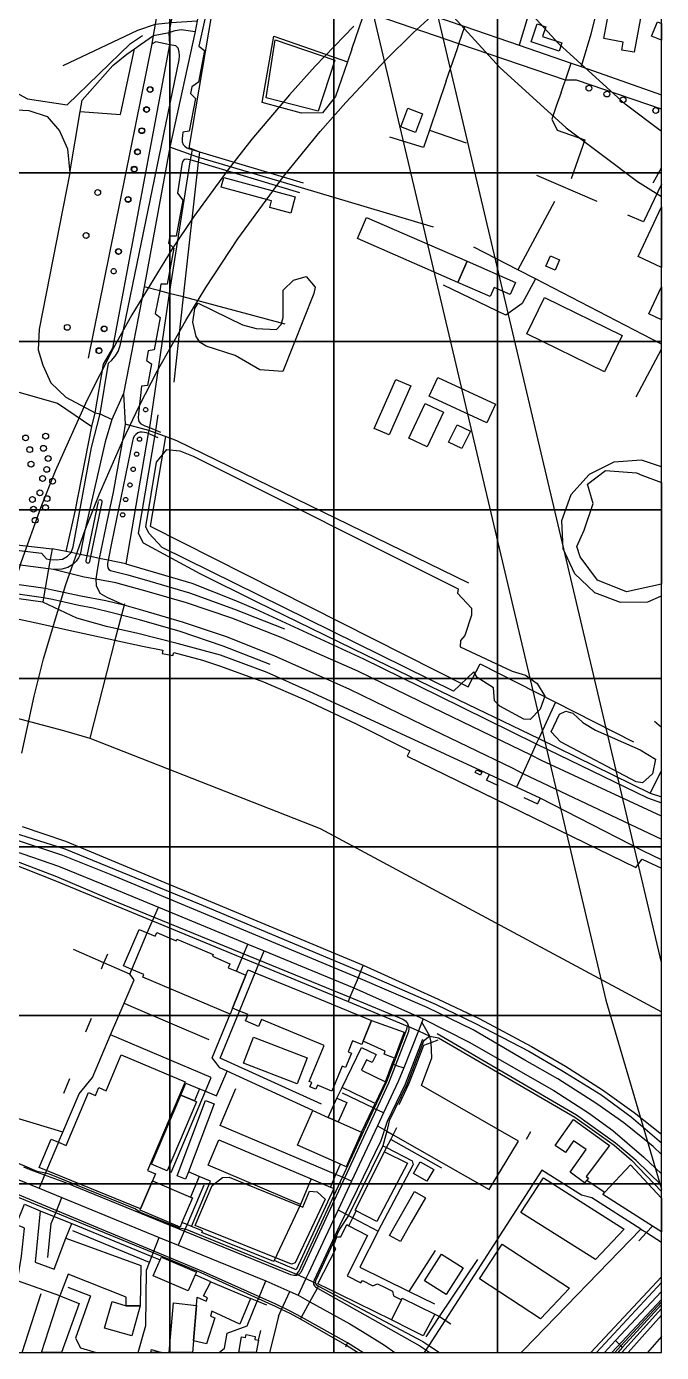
# Model space of a CAD drawing. Header units: metres. Extents: x -847 to 846, y -696 to 697.
# Drawn here: x 518 to 846, y -696 to -11 of the extents above; entities that cross this region are included whole.
import ezdxf

# ---------------------------------------------------------------- set-up
doc = ezdxf.new("R2010")
doc.units = ezdxf.units.M
for name, color, linetype in [('GREEN_ATLAS_BUILDING_OSM_LEVELS', 9, 'Continuous'), ('GREEN_ATLAS_TERRAIN_COP90', 3, 'Continuous'), ('OSM_BARRIER', 1, 'Continuous'), ('OSM_BUILDING', 8, 'Continuous'), ('OSM_GREEN_EXISTING', 94, 'Continuous'), ('OSM_HYDROGRAPHY', 5, 'Continuous'), ('OSM_PATH', 32, 'Continuous'), ('OSM_RAILWAY', 6, 'Continuous'), ('OSM_ROAD_LOCAL', 9, 'Continuous'), ('OSM_ROAD_MAJOR', 30, 'Continuous'), ('OSM_TECHNICAL', 4, 'Continuous'), ('SITE_BORDER', 3, 'Continuous')]:
    doc.layers.add(name, color=color, linetype=linetype)

msp = doc.modelspace()

# ---------------------------------------------------------------- linework, layer by layer
at = {"layer": 'GREEN_ATLAS_BUILDING_OSM_LEVELS'}
for points, elevation in [([(825.964, -19.481), (816.066, -17.644), (821.717, 12.802), (822.456, 16.776), (823.796, 24.012), (840.141, 20.984), (831.659, -24.724), (825.212, -23.522)], 11.607), ([(778.465, -19.225), (781.547, -10.019), (786.101, -11.544), (784.429, -16.531), (794.289, -19.837), (792.874, -24.056)], 13.749), ([(845.742, -9.831), (845.742, -18.422), (840.636, -16.319), (843.656, -8.972)], 9), ([(722.464, -56.406), (718.881, -66.079), (711.206, -63.241), (714.79, -53.567)], 14.221), ([(833.638, -130.11), (845.742, -104.536), (845.742, -135.839)], 9), ([(839.158, -159.732), (845.742, -145.83), (845.742, -162.851)], 9), ([(691.817, -535.001), (691.078, -536.816), (686.354, -534.879), (684.042, -540.512), (685.721, -541.202), (682.683, -548.627), (680.973, -547.926), (675.698, -560.794), (668.249, -557.744), (667.372, -559.87), (664.327, -558.623), (665.235, -556.397), (664.008, -555.896), (671.657, -537.228), (639.293, -523.97), (637.865, -527.454), (631.024, -524.649), (632.396, -521.298), (628.01, -519.506), (624.383, -518.014), (631.337, -501.049), (632.483, -498.244), (636.111, -499.735), (664.471, -511.357), (696.183, -524.359)], 2.919), ([(713.042, -530.437), (707.917, -543.851), (702.605, -541.825), (703.237, -540.167), (691.817, -535.001), (696.183, -524.359)], 1.399), ([(662.886, -543.762), (657.724, -557.132), (630.015, -546.423), (635.177, -533.053)], 3.115), ([(698.457, -541.881), (696.465, -546.022), (693.565, -544.631), (690.959, -550.041), (703.369, -556.019), (697.981, -567.206), (680.96, -559.013), (690.946, -538.263)], 2.107), ([(583.061, -607.192), (576.94, -621.686), (528.42, -601.882), (524.535, -600.29), (530.744, -585.607), (534.603, -587.233), (538.575, -588.914), (550.146, -561.54), (553.748, -563.054), (555.433, -559.058), (559.173, -560.638), (567.004, -542.115), (599.938, -556.03), (580.58, -601.838), (584.608, -603.541)], 9.055), ([(665.781, -570.913), (673.793, -574.475), (678.836, -576.724), (690.977, -582.123), (683.071, -599.901), (680.064, -598.565), (657.874, -588.691)], 4.501), ([(664.991, -606.179), (659.416, -619.293), (611.822, -599.055), (617.398, -585.941)], 8.066), ([(714.627, -598.108), (698.858, -628.176), (688.227, -622.632), (687.695, -622.354), (702.868, -592.131)], 7.428), ([(816.523, -613.092), (829.679, -598.932), (845.742, -616.024), (845.742, -633.469), (841.081, -630.502), (815.483, -614.216)], 1.379), ([(602.757, -615.508), (603.697, -615.908), (598.309, -628.655), (597.294, -631.059), (576.664, -622.332), (576.94, -621.686), (583.061, -607.192)], 9.653), ([(784.78, -605.545), (826.484, -632.105), (811.624, -647.79), (773.209, -623.5)], 2.374), ([(711.601, -668.54), (706.395, -678.926), (698.006, -674.808), (679.688, -665.813), (668.468, -660.303), (677.684, -642.325), (676.487, -640.532), (677.301, -638.54), (678.291, -636.135), (680.29, -636.135), (683.297, -629.745), (684.437, -630.347), (694.06, -635.367), (683.491, -656.139), (690.67, -659.746), (691.466, -658.555), (696.847, -661.36), (699.247, -660.369), (703.162, -662.295), (707.021, -664.188), (707.416, -666.581)], 8.006), ([(763.454, -639.775), (798.268, -662.473), (783.32, -678.403), (751.883, -657.731)], 6.026), ([(605.727, -654.38), (605.163, -655.672), (601.523, -664.01), (583.512, -656.139), (587.076, -647.968), (587.715, -646.51)], 9.456), ([(633.598, -667.828), (628.167, -681.053), (613.664, -674.496), (612.987, -676.967), (615.249, -677.913), (610.97, -691.227), (604.223, -689.802), (605.777, -671.446), (606.134, -667.205), (610.745, -669.231), (611.484, -667.572), (609.498, -666.581), (613.257, -659.212)], 9.442), ([(535.298, -666.581), (545.297, -670.477), (536.178, -695.747), (525.81, -695.747)], 10.395), ([(576.802, -671.702), (572.442, -687.075), (558.309, -683.157), (562.356, -669.431), (569.479, -671.68)], 9.563), ([(593.867, -670.043), (605.777, -671.446), (604.223, -689.802), (603.718, -695.747), (591.634, -695.747)], 9.495), ([(711.601, -668.54), (712.002, -667.739), (728.785, -675.999), (722.846, -687.12), (716.556, -683.991), (706.395, -678.926)], 9.967), ([(629.044, -687.665), (631.093, -688.066), (631.393, -686.541), (636.148, -687.476), (635.848, -689.001), (637.808, -689.39), (636.572, -695.747), (627.608, -695.747)], 10.391), ([(582.647, -694.289), (587.827, -695.747), (582.215, -695.747)], 9.495)]:
    msp.add_lwpolyline(points, close=True, dxfattribs=dict(at, elevation=elevation))
msp.add_lwpolyline([(576.169, -477.371), (580.429, -479.186), (584.539, -480.956), (585.354, -479.052), (595.315, -483.316), (595.709, -482.381), (605.426, -486.544), (614.397, -490.385), (614.009, -491.286), (623.067, -495.171), (622.222, -497.142), (626.501, -498.978), (631.337, -501.049), (624.383, -518.014), (623.218, -521.198), (578.105, -501.995), (578.644, -500.748), (572.354, -498.055), (568.094, -496.229), (569.134, -493.791)], close=True, dxfattribs=at)
at = {"layer": 'GREEN_ATLAS_TERRAIN_COP90'}
for points in [[(507.445, -86.968, 7), (592.019, -86.968, 8), (592.019, 0, 18), (507.445, 0, 17)], [(592.019, -86.968, 8), (676.593, -86.968, 13), (676.593, 0, 17), (592.019, 0, 18)], [(676.593, -86.968, 13), (761.168, -86.968, 14), (761.168, 0, 16), (676.593, 0, 17)], [(761.168, -86.968, 14), (845.742, -86.968, 9), (845.742, 0, 9), (761.168, 0, 16)], [(507.445, -173.937, 6), (592.019, -173.937, 8), (592.019, -86.968, 8), (507.445, -86.968, 7)], [(592.019, -173.937, 8), (676.593, -173.937, 13), (676.593, -86.968, 13), (592.019, -86.968, 8)], [(676.593, -173.937, 13), (761.168, -173.937, 10), (761.168, -86.968, 14), (676.593, -86.968, 13)], [(761.168, -173.937, 10), (845.742, -173.937, 9), (845.742, -86.968, 9), (761.168, -86.968, 14)], [(507.445, -260.905, 8), (592.019, -260.905, 8), (592.019, -173.937, 8), (507.445, -173.937, 6)], [(592.019, -260.905, 8), (676.593, -260.905, 16), (676.593, -173.937, 13), (592.019, -173.937, 8)], [(676.593, -260.905, 16), (761.168, -260.905, 19), (761.168, -173.937, 10), (676.593, -173.937, 13)], [(761.168, -260.905, 19), (845.742, -260.905, 17), (845.742, -173.937, 9), (761.168, -173.937, 10)], [(507.445, -347.873), (592.019, -347.873), (592.019, -260.905, 8), (507.445, -260.905, 8)], [(592.019, -347.873), (676.593, -347.873), (676.593, -260.905, 16), (592.019, -260.905, 8)], [(676.593, -347.873), (761.168, -347.873, 12), (761.168, -260.905, 19), (676.593, -260.905, 16)], [(761.168, -347.873, 12), (845.742, -347.873, 18), (845.742, -260.905, 17), (761.168, -260.905, 19)], [(507.445, -434.842), (592.019, -434.842), (592.019, -347.873), (507.445, -347.873)], [(592.019, -434.842), (676.593, -434.842), (676.593, -347.873), (592.019, -347.873)], [(676.593, -434.842), (761.168, -434.842, 12), (761.168, -347.873, 12), (676.593, -347.873)], [(761.168, -434.842, 12), (845.742, -434.842, 18), (845.742, -347.873, 18), (761.168, -347.873, 12)], [(507.445, -521.81, 15), (592.019, -521.81), (592.019, -434.842), (507.445, -434.842)], [(592.019, -521.81), (676.593, -521.81), (676.593, -434.842), (592.019, -434.842)], [(676.593, -521.81), (761.168, -521.81), (761.168, -434.842, 12), (676.593, -434.842)], [(761.168, -521.81), (845.742, -521.81, 2), (845.742, -434.842, 18), (761.168, -434.842, 12)], [(507.445, -608.778, 12), (592.019, -608.778, 10), (592.019, -521.81), (507.445, -521.81, 15)], [(592.019, -608.778, 10), (676.593, -608.778, 7), (676.593, -521.81), (592.019, -521.81)], [(676.593, -608.778, 7), (761.168, -608.778, 4), (761.168, -521.81), (676.593, -521.81)], [(761.168, -608.778, 4), (845.742, -608.778), (845.742, -521.81, 2), (761.168, -521.81)], [(507.445, -695.747, 11), (592.019, -695.747, 9), (592.019, -608.778, 10), (507.445, -608.778, 12)], [(592.019, -695.747, 9), (676.593, -695.747, 12), (676.593, -608.778, 7), (592.019, -608.778, 10)], [(676.593, -695.747, 12), (761.168, -695.747, 11), (761.168, -608.778, 4), (676.593, -608.778, 7)], [(761.168, -695.747, 11), (845.742, -695.747, 5), (845.742, -608.778), (761.168, -608.778, 4)]]:
    msp.add_3dface(points, dxfattribs=at)
at = {"layer": 'OSM_BARRIER'}
for points in [[(642.563, 16.62), (621.094, 22.331), (619.183, 22.709), (618.576, 22.698), (617.955, 22.576), (617.435, 22.32), (616.978, 21.997), (616.596, 21.596), (616.364, 21.062), (616.22, 20.461), (613.207, 6.579), (607.011, -21.474)], [(550.002, -182.653), (582.898, -20.282), (583.631, -16.052), (584.571, -10.108), (586.375, -0.423)], [(503.473, -38.628), (508.078, -43.003), (518.609, -48.669), (538.988, -51.808), (571.715, -20.216), (577.924, -16.097)], [(528.376, -286.136), (530.261, -286.403), (533.4, -286.737), (536.614, -286.269), (539.201, -284.822), (541.074, -282.841), (542.164, -279.879), (551.699, -228.595), (556.091, -211.24), (560.395, -185.158), (561.992, -183.855), (563.922, -181.462), (565.313, -179.158), (566.447, -176.041), (567.073, -172.89), (596.812, -28.587), (597.044, -26.55), (596.856, -24.412), (596.267, -22.654), (595.221, -21.362), (592.007, -20.817), (584.846, -19.392), (582.898, -20.282)], [(607.011, -21.474), (609.849, -23.733), (606.804, -40.197), (603.359, -42.58)], [(602.694, -45.953), (605.332, -48.602), (602.03, -65.434), (598.798, -65.845)], [(603.359, -42.58), (602.694, -45.953)], [(598.798, -65.845), (598.503, -67.571), (598.397, -69.118)], [(602.275, -74.094), (607.337, -76.087), (607.011, -78.992), (606.748, -81.33), (598.979, -150.971), (594.08, -194.909)], [(598.397, -69.118), (598.485, -70.888), (598.911, -72.213), (599.7, -73.215), (600.878, -73.994), (602.243, -74.584), (603.496, -74.896), (607.337, -76.087), (660.881, -92.15)], [(659.203, -97.193), (606.748, -81.33), (602.619, -80.261), (600.477, -79.849), (599.38, -80.117), (598.666, -80.985), (598.19, -82.532)], [(598.19, -82.532), (595.985, -97.416)], [(812.495, -101.791), (781.359, -88.243)], [(845.742, -92.684), (836.457, -112.177), (828.376, -108.748)], [(595.985, -97.416), (598.698, -101.056), (595.233, -119.624), (591.988, -119.546)], [(591.988, -119.546), (591.286, -123.297)], [(591.286, -123.297), (594.068, -125.88), (590.616, -144.348), (587.365, -144.315)], [(587.365, -144.315), (586.801, -147.877), (584.52, -159.576)], [(584.52, -159.576), (587.089, -161.58), (583.95, -178.245), (580.899, -178.79)], [(579.972, -183.733), (582.591, -185.481), (580.492, -196.612), (577.46, -197.08)], [(580.899, -178.79), (579.972, -183.733)], [(577.46, -197.08), (575.812, -211.24)], [(575.812, -211.24), (575.643, -213.344), (576.025, -215.27), (577.115, -216.539), (579.177, -217.463), (581.532, -218.286), (587.158, -220.735)], [(585.936, -211.752), (584.395, -221.092), (575.731, -272.889), (578.331, -277.909)], [(572.786, -225.355), (561.911, -277.998), (560.219, -286.859), (559.887, -288.629), (559.869, -289.653), (560.006, -290.767), (560.564, -291.679), (561.485, -292.236), (563.421, -292.703), (570.318, -294.34), (581.739, -297.668), (602.156, -303.635), (625.442, -312.14), (651.259, -322.192)], [(585.98, -223.763), (580.837, -221.515), (579.972, -221.192), (578.901, -220.925), (577.704, -220.78), (576.539, -220.813), (575.48, -221.158), (574.491, -221.915), (573.714, -222.873), (573.156, -224.108), (572.786, -225.355)], [(555.013, -256.502), (549.187, -284.544), (548.699, -286.993), (548.686, -287.438), (548.792, -287.85), (549.056, -288.106), (549.438, -288.284), (549.889, -288.284), (550.246, -288.184), (550.584, -287.85), (550.797, -287.427), (551.286, -284.989), (557.118, -256.937), (557.112, -256.502), (556.974, -256.079), (556.686, -255.79), (556.279, -255.634), (555.853, -255.634), (555.458, -255.79), (555.189, -256.124)], [(429.061, -274.102), (432.418, -272.176), (454.946, -274.814), (493.149, -279.289), (525.838, -283.264), (528.376, -286.136)], [(578.331, -277.909), (607.449, -293.627), (637.019, -308.255), (692.976, -335.728), (731.661, -354.397), (782.393, -378.943), (839.884, -407.029)], [(643.854, -340.749), (619.609, -331.198), (597.326, -323.673), (576.345, -317.595), (562.318, -314.021), (552.476, -311.594), (545.165, -310.225), (531.564, -307.175), (526.853, -306.296), (511.285, -303.98)], [(466.85, -309.413), (489.177, -312.529), (508.015, -315.98), (525.444, -319.632), (539.959, -322.96), (563.59, -328.081), (577.986, -331.131), (588.411, -333.346), (588.148, -334.983), (593.667, -336.107), (594.118, -334.515), (608.903, -338.5), (618.187, -341.45), (640.314, -349.61), (661.821, -358.939), (688.609, -371.518), (715.88, -385.188), (714.439, -388.06), (746.345, -403.544), (832.517, -445.367), (835.787, -441.159), (845.742, -445.778)], [(842.121, -369.904), (845.742, -373.096)], [(839.884, -407.029), (845.742, -395.516)], [(381.943, -397.322), (382.112, -399.503), (419.081, -406.561), (423.203, -406.561), (491.42, -422.023), (514.549, -428.346), (537.86, -435.86), (607.193, -464.202), (690.514, -499.134), (729.524, -516.133), (749.86, -525.873), (777.243, -540.245), (794.302, -550.163), (814.462, -562.675), (830.092, -574.108), (845.717, -587.466), (845.742, -587.488)], [(839.884, -407.029), (845.742, -408.961)], [(556.774, -497.698), (558.071, -494.67), (560.113, -489.917)], [(551.493, -523.435), (548.586, -530.437)], [(665.781, -570.913), (621.545, -550.553), (617.78, -548.816), (615.756, -546.133), (613.94, -543.729), (623.218, -521.198)], [(821.992, -587.8), (801.945, -573.351), (730.013, -531.35)], [(722.37, -534.222), (713.562, -557.299), (704.221, -576.613), (700.869, -586.531), (679.532, -630.369), (666.451, -658.455), (666.225, -659.412), (666.194, -659.546), (666.194, -660.447), (666.739, -661.394), (667.372, -661.972), (668.305, -662.507), (721.029, -692.285)], [(710.411, -567.818), (713.161, -561.907), (715.579, -556.709), (718.599, -548.894), (723.134, -537.161), (726.906, -535.781), (730.558, -534.445)], [(703.369, -556.019), (706.802, -546.824), (707.917, -543.851)], [(607.362, -559.659), (610.444, -560.961), (616.126, -563.355), (621.545, -550.553)], [(537.278, -561.874), (540.41, -554.338)], [(678.26, -564.423), (680.96, -559.013)], [(690.977, -582.123), (696.898, -569.511), (697.981, -567.206)], [(706.069, -585.752), (707.234, -583.425), (709.151, -579.607)], [(776.04, -585.685), (778.383, -581.644)], [(702.868, -592.131), (703.914, -590.038), (706.069, -585.752)], [(732.318, -600.647), (706.069, -585.752)], [(845.742, -609.391), (832.605, -596.695), (821.992, -587.8)], [(664.991, -606.179), (675.002, -610.443), (676.03, -608.027), (677.784, -603.919), (680.064, -598.565)], [(603.252, -630.647), (613.1, -607.359), (607.249, -604.899), (601.629, -602.528)], [(607.249, -604.899), (602.757, -615.508)], [(807.195, -606.814), (812.996, -610.721), (816.523, -613.092)], [(682.796, -692.853), (683.792, -690.793), (660.042, -677.546), (654.542, -674.652), (646.667, -670.789), (609.479, -654.147), (511.498, -613.326)], [(675.002, -610.443), (676.65, -611.144), (657.21, -653.067), (645.959, -648.336)], [(525.181, -622.565), (532.36, -625.515), (541.463, -629.245), (582.798, -646.199), (587.076, -647.968)], [(659.416, -619.293), (645.959, -648.336), (645.733, -648.815), (608.577, -633.798), (608.922, -632.94), (603.252, -630.647), (600.953, -629.712), (598.309, -628.655)], [(684.437, -630.347), (686.473, -626.194), (688.227, -622.632)], [(538.368, -636.792), (541.463, -629.245)], [(833.995, -638.083), (837.942, -633.853), (841.081, -630.502)], [(724.237, -687.71), (731.247, -677.223), (750.9, -647.835)], [(613.257, -659.212), (605.163, -655.672)], [(812.142, -695.747), (845.742, -659.713)], [(642.106, -671.39), (637.188, -669.331), (633.598, -667.828)], [(845.742, -668.452), (820.194, -695.747)], [(728.785, -675.999), (731.247, -677.223)], [(731.247, -677.223), (734.104, -679.038), (737.036, -680.897)], [(845.742, -671.045), (825.676, -693.053), (823.219, -695.747)], [(828.588, -695.747), (845.742, -676.539)], [(637.808, -689.39), (639.017, -684.381)], [(691.715, -695.747), (683.792, -690.793)], [(721.029, -692.285), (726.277, -695.747)]]:
    msp.add_lwpolyline(points, dxfattribs=at)
at = {"layer": 'OSM_BUILDING'}
for points, elevation in [([(656.69, -99.264), (654.41, -107.735), (643.653, -104.841), (644.587, -101.356), (618.538, -94.354), (619.885, -89.345)], 11.053), ([(745.443, -132.582), (740.707, -143.446), (688.822, -120.804), (693.565, -109.939)], 11.789), ([(793.149, -131.858), (790.856, -137.101), (786.126, -135.031), (788.419, -129.787)], 10.748), ([(770.421, -143.48), (767.696, -149.725), (759.376, -146.096), (757.359, -150.715), (740.707, -143.446), (745.443, -132.582)], 11.317), ([(785.368, -151.228), (825.513, -170.864), (816.36, -189.566), (776.216, -169.929)], 9.273), ([(705.161, -222.216), (697.468, -218.787), (708.725, -193.496), (716.419, -196.924)], 14.57), ([(730.37, -192.594), (760.109, -206.375), (755.655, -215.993), (725.91, -202.212)], 13.366), ([(733.321, -210.36), (724.92, -228.339), (715.41, -223.897), (723.811, -205.908)], 15.307), ([(735.914, -225.923), (740.281, -216.928), (747.166, -220.279), (742.799, -229.274)], 14.457), ([(753.011, -396.186), (752.309, -397.722), (749.659, -396.498), (750.367, -394.973)], 10.743), ([(600.339, -556.687), (607.362, -559.659), (604.705, -565.948), (597.676, -562.976)], 4.115), ([(604.705, -565.948), (605.739, -566.382), (590.71, -601.949), (582.653, -598.543), (597.676, -562.976)], 9.261), ([(610.469, -565.703), (614.904, -567.384), (601.629, -602.528), (600.207, -606.29), (595.766, -604.61)], 8.965), ([(683.303, -566.672), (678.836, -576.724), (673.793, -574.475), (678.26, -564.423)], 4.37), ([(818.91, -588.902), (806.9, -604.944), (808.009, -605.767), (807.195, -606.814), (806.105, -608.216), (798.668, -602.706), (806.831, -590.962), (800.391, -586.487), (796.169, -592.554), (790.875, -588.88), (800.266, -575.422)], 2.133), ([(711.037, -638.529), (705.436, -635.311), (718.373, -612.747), (723.974, -615.953), (716.663, -628.71)], 5.791), ([(525.181, -622.565), (522.512, -649.215), (532.373, -652.766), (538.368, -636.792), (577.047, -650.774), (576.802, -671.702), (569.479, -671.68), (569.429, -667.171), (539.602, -655.304), (535.298, -666.581), (513.384, -658.689), (515.42, -646.043), (517.068, -631.616), (515.971, -631.104), (512.827, -629.935), (517.03, -619.248)], 9.863)]:
    msp.add_lwpolyline(points, close=True, dxfattribs=dict(at, elevation=elevation))
at = {"layer": 'OSM_GREEN_EXISTING'}
for points in [[(668.612, -55.014), (641.812, -48.29), (646.347, -18.212), (677.182, -28.798)], [(582.071, -45.24), (581.651, -45.24), (581.256, -45.107), (580.918, -44.862), (580.674, -44.528), (580.542, -44.127), (580.542, -43.715), (580.674, -43.314), (580.918, -42.98), (581.256, -42.736), (581.651, -42.602), (582.071, -42.602), (582.466, -42.736), (582.804, -42.98), (583.048, -43.314), (583.173, -43.715), (583.173, -44.127), (583.048, -44.528), (582.804, -44.862), (582.466, -45.107)], [(580.304, -55.571), (579.891, -55.571), (579.49, -55.437), (579.151, -55.192), (578.907, -54.858), (578.782, -54.457), (578.782, -54.046), (578.907, -53.645), (579.158, -53.311), (579.49, -53.066), (579.891, -52.944), (580.304, -52.944), (580.699, -53.066), (581.037, -53.311), (581.282, -53.645), (581.413, -54.046), (581.413, -54.457), (581.282, -54.858), (581.037, -55.192), (580.699, -55.437)], [(577.786, -66.491), (577.366, -66.491), (576.971, -66.358), (576.633, -66.113), (576.389, -65.779), (576.263, -65.389), (576.263, -64.966), (576.389, -64.576), (576.633, -64.231), (576.971, -63.986), (577.366, -63.864), (577.786, -63.864), (578.18, -63.986), (578.519, -64.231), (578.763, -64.576), (578.895, -64.966), (578.895, -65.389), (578.763, -65.779), (578.519, -66.113), (578.18, -66.358)], [(575.599, -77.501), (575.186, -77.501), (574.785, -77.367), (574.447, -77.122), (574.202, -76.788), (574.077, -76.387), (574.077, -75.976), (574.202, -75.575), (574.447, -75.241), (574.785, -74.996), (575.186, -74.862), (575.599, -74.862), (575.994, -74.996), (576.332, -75.241), (576.577, -75.575), (576.708, -75.976), (576.708, -76.387), (576.577, -76.788), (576.332, -77.122), (575.994, -77.367)], [(573.92, -86.406), (573.501, -86.406), (573.106, -86.273), (572.768, -86.028), (572.523, -85.694), (572.398, -85.293), (572.398, -84.881), (572.523, -84.48), (572.768, -84.146), (573.106, -83.902), (573.501, -83.768), (573.92, -83.768), (574.315, -83.902), (574.653, -84.146), (574.898, -84.48), (575.029, -84.881), (575.029, -85.293), (574.898, -85.694), (574.653, -86.028), (574.315, -86.273)], [(570.725, -101.946), (570.312, -101.946), (569.911, -101.824), (569.579, -101.579), (569.335, -101.234), (569.203, -100.844), (569.203, -100.421), (569.335, -100.032), (569.579, -99.687), (569.911, -99.442), (570.312, -99.319), (570.725, -99.319), (571.126, -99.442), (571.458, -99.687), (571.703, -100.032), (571.834, -100.421), (571.834, -100.844), (571.703, -101.234), (571.458, -101.579), (571.12, -101.824)], [(565.77, -128.83), (565.35, -128.83), (564.956, -128.708), (564.617, -128.463), (564.373, -128.118), (564.248, -127.728), (564.248, -127.305), (564.373, -126.915), (564.617, -126.581), (564.956, -126.336), (565.35, -126.203), (565.77, -126.203), (566.165, -126.336), (566.503, -126.581), (566.747, -126.915), (566.879, -127.305), (566.879, -127.728), (566.747, -128.118), (566.503, -128.463), (566.165, -128.708)], [(563.289, -138.994), (562.869, -138.994), (562.475, -138.86), (562.136, -138.615), (561.892, -138.281), (561.767, -137.88), (561.767, -137.468), (561.892, -137.068), (562.136, -136.734), (562.475, -136.489), (562.869, -136.355), (563.289, -136.355), (563.684, -136.489), (564.022, -136.734), (564.266, -137.068), (564.398, -137.468), (564.398, -137.88), (564.266, -138.281), (564.022, -138.615), (563.684, -138.86)], [(667.015, -145.918), (666.344, -149.279), (650.382, -189.444), (638.447, -188.609), (625.68, -181.206), (610.726, -176.341), (607.7, -174.493), (605.683, -171.465), (603.835, -164.074), (605.012, -157.016), (606.691, -154.155), (629.545, -165.41), (636.599, -167.258), (647.018, -167.77), (649.542, -165.243), (650.545, -161.547), (650.545, -147.432), (655.926, -142.389), (662.479, -140.374)], [(558.378, -168.738), (557.958, -168.738), (557.563, -168.616), (557.225, -168.371), (556.981, -168.037), (556.855, -167.636), (556.855, -167.224), (556.981, -166.823), (557.225, -166.489), (557.563, -166.245), (557.958, -166.111), (558.378, -166.111), (558.772, -166.245), (559.111, -166.489), (559.355, -166.823), (559.486, -167.224), (559.486, -167.636), (559.355, -168.037), (559.111, -168.371), (558.772, -168.616)], [(555.771, -180.082), (555.358, -180.082), (554.957, -179.959), (554.619, -179.714), (554.374, -179.38), (554.249, -178.979), (554.249, -178.556), (554.374, -178.167), (554.619, -177.833), (554.957, -177.588), (555.358, -177.454), (555.771, -177.454), (556.166, -177.588), (556.504, -177.833), (556.749, -178.167), (556.88, -178.556), (556.88, -178.979), (556.749, -179.38), (556.504, -179.714), (556.166, -179.959)], [(579.728, -210.271), (579.383, -210.271), (579.051, -210.171), (578.769, -209.96), (578.569, -209.681), (578.462, -209.359), (578.462, -209.013), (578.569, -208.68), (578.769, -208.401), (579.051, -208.201), (579.383, -208.09), (579.728, -208.09), (580.054, -208.201), (580.336, -208.401), (580.536, -208.68), (580.643, -209.013), (580.643, -209.359), (580.536, -209.681), (580.336, -209.96), (580.054, -210.171)], [(576.589, -225.478), (576.245, -225.478), (575.919, -225.377), (575.637, -225.166), (575.436, -224.888), (575.33, -224.565), (575.33, -224.22), (575.436, -223.886), (575.637, -223.607), (575.919, -223.407), (576.245, -223.296), (576.589, -223.296), (576.921, -223.407), (577.203, -223.607), (577.404, -223.886), (577.51, -224.22), (577.51, -224.565), (577.404, -224.888), (577.203, -225.166), (576.921, -225.377)], [(575.079, -233.214), (574.735, -233.214), (574.403, -233.103), (574.127, -232.903), (573.92, -232.624), (573.814, -232.29), (573.814, -231.945), (573.92, -231.611), (574.127, -231.333), (574.403, -231.133), (574.735, -231.021), (575.079, -231.021), (575.411, -231.133), (575.687, -231.333), (575.894, -231.611), (576, -231.945), (576, -232.29), (575.894, -232.624), (575.687, -232.903), (575.405, -233.103)], [(740.444, -303.88), (747.673, -311.617), (747.673, -315.145), (744.309, -325.732), (741.96, -328.248), (741.791, -331.61), (768.673, -344.044), (775.564, -346.226), (781.616, -350.434), (785.481, -356.979), (783.126, -363.703), (777.92, -369.08), (774.725, -368.913), (762.289, -362.189), (759.601, -359.506), (759.1, -352.783), (750.693, -347.406), (748.845, -344.378), (738.427, -354.464), (588.041, -280.358), (581.15, -272.967), (579.64, -269.605), (585.184, -236.331), (590.56, -229.775), (597.282, -230.442), (604.004, -233.136), (740.782, -301.698)], [(573.313, -240.984), (572.968, -240.984), (572.642, -240.873), (572.36, -240.673), (572.16, -240.394), (572.054, -240.06), (572.054, -239.715), (572.16, -239.393), (572.36, -239.103), (572.642, -238.903), (572.968, -238.803), (573.313, -238.803), (573.645, -238.903), (573.927, -239.103), (574.127, -239.393), (574.234, -239.715), (574.234, -240.06), (574.127, -240.394), (573.927, -240.673), (573.645, -240.873)], [(827.624, -303.101), (812.695, -297.089), (803.768, -285.089), (801.995, -279.857), (805.848, -271.308), (810.54, -257.538), (807.539, -247.519), (816.849, -240.595), (832.78, -241.83), (835.555, -242.988), (845.742, -246.767), (845.742, -299.17)], [(571.634, -249.133), (571.289, -249.133), (570.957, -249.022), (570.682, -248.821), (570.475, -248.543), (570.368, -248.209), (570.368, -247.864), (570.475, -247.541), (570.682, -247.263), (570.957, -247.051), (571.289, -246.951), (571.634, -246.951), (571.966, -247.051), (572.241, -247.263), (572.448, -247.541), (572.555, -247.864), (572.555, -248.209), (572.448, -248.543), (572.241, -248.821), (571.966, -249.022)], [(569.391, -256.614), (569.04, -256.614), (568.714, -256.502), (568.432, -256.302), (568.232, -256.024), (568.126, -255.69), (568.126, -255.345), (568.232, -255.022), (568.432, -254.744), (568.714, -254.532), (569.04, -254.432), (569.391, -254.432), (569.717, -254.532), (569.999, -254.744), (570.199, -255.022), (570.306, -255.345), (570.306, -255.69), (570.199, -256.024), (569.999, -256.302), (569.717, -256.502)], [(567.831, -264.517), (567.487, -264.517), (567.161, -264.406), (566.879, -264.206), (566.678, -263.927), (566.572, -263.593), (566.572, -263.248), (566.678, -262.914), (566.879, -262.636), (567.161, -262.436), (567.487, -262.336), (567.831, -262.336), (568.163, -262.436), (568.445, -262.636), (568.645, -262.914), (568.752, -263.248), (568.752, -263.593), (568.645, -263.927), (568.445, -264.206), (568.163, -264.406)], [(841.1, -397.143), (835.887, -401.685), (832.699, -401.184), (793.713, -380.512), (788.839, -375.47), (793.043, -366.23), (796.401, -364.716), (799.928, -365.718), (805.14, -370.594), (811.693, -374.635), (834.71, -384.709), (842.609, -389.585)], [(728.196, -601.237), (724.738, -607.337), (717.834, -603.418), (721.299, -597.318)], [(613.833, -609.485), (619.208, -605.367), (622.735, -605.277), (660.631, -620.829), (664.158, -612.424), (668.023, -612.758), (672.139, -616.543), (656.766, -649.482), (654.748, -650.239), (605.094, -630.157)], [(732.275, -645.019), (743.369, -652.087), (734.605, -665.846), (723.51, -658.778)]]:
    msp.add_lwpolyline(points, close=True, dxfattribs=at)
msp.add_lwpolyline([(510.239, -441.193), (533.513, -450.165), (559.806, -461.341), (684.969, -512.426), (712.278, -523.714), (713.643, -524.615), (714.608, -525.94), (715.053, -526.986), (715.147, -527.532), (715.322, -528.567), (715.134, -530.17), (708.519, -547.391), (704.904, -556.798), (659.578, -654.536), (658.739, -655.405), (658.25, -655.594), (657.354, -655.95), (656.051, -655.995), (654.51, -655.627), (538.387, -608.216), (521.328, -601.916), (516.736, -600.068)], dxfattribs=at)
for centre in [(581.858, -43.96), (808.329, -43.248), (817.576, -46.276), (825.889, -49.214), (580.01, -54.257), (842.779, -54.758), (577.579, -65.178), (575.305, -76.053), (573.67, -84.959), (554.851, -97.104), (570.475, -100.677), (548.805, -119.29), (565.519, -127.561), (539.139, -166.679), (558.083, -167.469), (555.477, -178.69), (517.632, -223.73), (527.968, -222.839), (519.737, -229.775), (526.835, -229.107), (520.407, -237.255), (528.513, -239.983), (529.272, -234.35), (526.415, -244.647), (531.577, -246.072), (525.024, -252.038), (521.121, -255.489), (521.71, -260.488), (527.881, -259.686), (528.683, -255.066), (522.549, -266.243)]:
    msp.add_circle(centre, 1.5, dxfattribs=at)
at = {"layer": 'OSM_HYDROGRAPHY'}
for points in [[(568.714, -309.424), (563.59, -328.081)], [(563.59, -328.081), (550.847, -378.742)], [(97.686, -352.382), (204.087, -341.35), (301.541, -337.654), (396.315, -345.057), (482.01, -360.174), (537.178, -374.701)], [(537.178, -374.701), (550.847, -378.742), (669.539, -425.374), (845.742, -519.932)]]:
    msp.add_lwpolyline(points, dxfattribs=at)
at = {"layer": 'OSM_PATH'}
for points in [[(621.94, 40.142), (623.876, 34.364), (622.441, 28.598), (621.739, 25.336), (621.094, 22.331), (617.968, 19.926), (615.475, 6.123), (601.799, -74.128), (603.496, -74.896), (603.045, -77.612), (602.619, -80.261), (591.725, -149.168), (581.532, -218.286), (581.162, -219.923), (580.837, -221.515), (569.416, -288.785)], [(845.742, -54.084), (801.864, -39.051), (796.181, -39.062), (741.258, -20.294), (692.581, -3.662), (645.213, 19.025), (621.739, 25.336)], [(538.606, -282.317), (543.117, -261.656), (551.781, -217.852), (553.479, -210.761), (557.858, -185.703), (562.562, -177.477), (592.007, -20.817), (591.775, -14.549), (592.727, -9.329), (594.181, -2.215), (597.683, 9.674)], [(545.779, -55.192), (566.616, -56.862), (573.732, -22.976)], [(498.649, -197.18), (512.845, -199.696), (534.064, -205.741), (551.781, -217.852)], [(589.883, -223.073), (581.82, -269.271), (745.988, -352.282), (752.209, -340.348), (791.069, -360.029), (831.352, -380.512)], [(394.567, -267.334), (407.742, -268.848), (431.153, -270.172), (455.197, -272.555), (493.255, -276.618), (531.257, -280.904)], [(531.257, -280.904), (530.261, -286.403), (529.416, -291.345), (528.57, -296.277), (527.712, -301.286), (526.853, -306.296), (526.446, -308.533)], [(538.606, -282.317), (531.257, -280.904)], [(569.416, -288.785), (560.219, -286.859), (555.621, -285.891), (551.286, -284.989), (550.246, -284.766), (549.187, -284.544), (545.735, -283.82), (541.074, -282.841), (538.606, -282.317)], [(569.416, -288.785), (603.333, -298.67), (625.849, -307.587), (636.01, -311.951), (692.017, -337.766), (730.527, -356.69), (781.152, -381.659), (838.537, -409.466), (845.742, -412.082)], [(544, -316.771), (526.446, -308.533), (490.436, -303.468), (452.278, -298.102)], [(845.742, -441.532), (836.445, -436.929), (783.157, -409.622), (770.916, -403.978), (756.795, -397.466), (663.801, -354.497), (642.206, -344.868), (618.2, -335.806), (595.784, -329.873), (575.524, -324.719), (559.305, -321.023), (544, -316.771)], [(791.069, -360.029), (782.393, -378.943), (781.152, -381.659)], [(781.152, -381.659), (778.458, -387.525), (774.18, -396.854), (770.916, -403.978)], [(199.113, -407.396), (205.352, -406.85), (237.679, -404.958), (255.846, -403.789), (266.966, -403.522), (278.017, -404.201), (317.667, -408.008), (376.819, -415.545), (382.438, -416.48), (397.511, -418.984), (478.145, -435.627), (509.606, -443.074), (532.705, -452.235), (583.079, -473.008), (629.332, -492.066), (637.815, -495.572), (684.055, -514.63), (714.733, -527.365), (715.147, -527.532)], [(756.795, -397.466), (755.442, -400.394)], [(761.575, -403.221), (755.442, -400.394)], [(774.706, -409.288), (781.804, -412.561)], [(783.157, -409.622), (781.804, -412.561)], [(515.852, -424.205), (538.293, -431.819), (608.972, -461.208), (691.867, -495.884), (730.546, -513.316), (751.702, -523.357), (778.747, -537.807), (796.263, -548.026), (815.308, -560.16), (831.721, -571.915), (845.742, -583.08)], [(243.53, -490.463), (245.459, -491.142), (255.333, -494.448), (291.543, -507.806), (298.666, -510.433), (301.949, -511.691), (304.693, -512.749), (363.963, -537.217), (377.596, -542.816), (423.829, -561.785), (443.3, -569.689), (467.676, -579.54), (516.968, -599.478), (523.433, -602.094), (527.925, -603.062), (529.766, -603.463), (574.259, -621.63), (576.727, -623.244), (596.799, -631.438), (600.032, -631.894), (657.423, -655.26), (658.25, -655.594)], [(690.514, -499.134), (689.154, -502.396), (686.98, -507.606), (684.969, -512.426)], [(691.867, -495.884), (690.514, -499.134)], [(684.969, -512.426), (684.055, -514.63)], [(688.862, -695.747), (682.702, -691.728), (659.453, -678.626), (654.116, -675.62), (649.718, -673.539), (646.604, -672.069), (637.733, -668.006), (608.176, -654.57), (583.505, -644.384), (533.137, -623.612), (511.035, -614.495), (504.551, -611.823), (488.413, -605.133), (470.289, -597.819), (466.261, -596.149), (449.753, -589.414), (437.33, -584.227), (429.355, -580.898), (391.785, -565.347), (358.513, -551.699), (335.691, -542.326), (286.061, -521.955), (278.349, -518.793), (267.248, -513.728)], [(657.423, -655.26), (658.57, -653.891), (681.098, -605.333), (697.562, -569.833), (704.002, -555.93), (707.422, -547.024), (714.408, -528.857), (714.733, -527.365)], [(726.179, -532.452), (722.953, -535.157), (714.314, -557.521), (705.217, -576.212), (703.964, -581.578), (702.003, -589.069), (684.305, -625.003), (679.576, -632.117), (667.184, -658.722), (667.096, -659.857), (667.522, -660.737), (668.825, -661.561), (722.602, -690.036)], [(715.147, -527.532), (720.309, -529.814), (726.179, -532.452)], [(726.179, -532.452), (730.746, -533.332), (801.024, -574.364), (821.384, -588.791), (830.268, -596.539), (845.742, -612.672)], [(702.003, -589.069), (703.914, -590.038), (717.114, -596.75), (717.527, -598.865)], [(658.25, -655.594), (662.297, -657.509), (666.225, -659.412)], [(809.34, -695.747), (845.742, -656.722)], [(660.042, -677.546), (664.365, -669.676), (668.305, -662.507)], [(666.225, -659.412), (667.096, -659.857)], [(668.305, -662.507), (668.825, -661.561)], [(821.61, -695.747), (824.836, -692.263), (845.742, -669.611)], [(825.202, -695.747), (845.742, -673.073)], [(659.453, -678.626), (660.042, -677.546)], [(722.602, -690.036), (725.684, -692.073), (731.221, -695.747)]]:
    msp.add_lwpolyline(points, dxfattribs=at)
at = {"layer": 'OSM_RAILWAY'}
for points in [[(845.742, -494.42), (681.342, 202.234)], [(649.805, 194.831), (816.949, -513.906), (845.742, -611.497)], [(845.742, -65.552), (827.016, -51.463), (792.836, -20.416), (761.663, 13.659), (733.766, 50.45), (709.389, 89.668), (688.728, 130.967), (671.97, 173.992), (664.039, 198.171)], [(632.377, 190.735), (641.467, 161.769), (658.225, 118.745), (678.886, 77.445), (703.263, 38.227), (731.159, 1.425), (762.333, -32.639), (796.513, -63.686), (833.413, -91.449), (845.742, -99.054)], [(515.727, -386.379), (522.036, -357.068), (526.941, -337.677), (538.387, -299.383), (548.398, -271.107), (555.746, -252.517), (567.743, -225.043), (576.395, -207.021), (585.548, -189.254), (600.226, -163.116), (610.619, -146.051), (627.121, -121.038), (650.758, -88.811), (669.671, -65.567), (682.827, -50.539), (703.344, -28.698), (717.54, -14.639), (791.32, 52.654)], [(687.012, -11.243), (667.109, -31.793), (653.715, -46.621), (634.413, -69.541), (622.103, -85.282), (604.486, -109.527), (593.329, -126.103), (572.454, -160.178), (562.744, -177.655), (549.137, -204.36), (532.792, -240.851), (525.406, -259.419), (515.326, -287.661), (506.462, -316.303), (501.237, -335.606), (492.447, -374.612), (487.323, -404.168), (484.61, -423.971), (480.883, -463.79), (479.435, -503.743), (479.836, -533.744), (481.177, -563.7), (488.887, -695.747)]]:
    msp.add_lwpolyline(points, dxfattribs=at)
at = {"layer": 'OSM_ROAD_LOCAL'}
for points in [[(714.144, 120.258), (770.039, 73.059), (773.44, 64.465), (787.63, 28.587), (776.855, -6.178), (772.319, -20.995)], [(622.441, 28.598), (646.184, 22.331), (695.626, 5.232), (744.297, -11.41), (772.319, -20.995), (799.226, -30.323), (804.269, -32.071)], [(816.492, 14.015), (809.35, -15.384)], [(685.959, -23.043), (691.767, -6.056)], [(536.965, -31.559), (575.549, -13.225), (584.571, -10.108), (592.727, -9.329), (606.159, -8.416)], [(546.769, -49.337), (562.7, -31.57), (569.804, -25.693), (573.732, -22.976), (576.978, -20.739), (583.631, -16.052), (591.775, -14.549), (594.882, -13.503), (597.939, -12.991), (605.1, -13.904)], [(740.444, -22.687), (741.258, -20.294), (744.297, -11.41)], [(685.959, -23.043), (683.685, -29.689), (677.615, -47.455), (670.799, -56.027), (659.923, -56.138), (639.644, -50.584), (645.733, -16.397)], [(645.733, -16.397), (683.685, -29.689)], [(809.35, -15.384), (804.269, -32.071)], [(734.687, -39.518), (740.444, -22.687)], [(793.982, -45.385), (795.223, -41.823), (796.181, -39.062), (799.226, -30.323)], [(804.269, -32.071), (845.742, -46.589)], [(734.687, -39.518), (726.01, -64.922), (722.94, -73.894), (705.624, -68.506)], [(793.982, -45.385), (791.477, -52.587)], [(481.052, -52.643), (494.277, -53.378), (519.367, -54.747), (528.72, -57.875), (535.11, -65.267), (539.308, -74.506), (540.417, -86.929)], [(540.417, -86.929), (545.779, -55.192), (546.769, -49.337)], [(791.477, -52.587), (789.177, -59.189), (791.915, -64.855), (806.142, -69.808), (799.107, -90.013)], [(726.01, -64.922), (744.973, -71.512)], [(607.011, -78.992), (603.045, -77.612), (592.051, -73.738)], [(728.177, -115.004), (659.998, -94.666), (607.011, -78.992)], [(540.417, -86.929), (524.585, -167.603), (524.185, -178.189), (526.578, -186.249), (530.612, -195.254), (538.424, -202.713), (553.479, -210.761), (556.091, -211.24), (562.124, -214.168)], [(841.488, -92.006), (845.742, -84.251)], [(790.518, -101.724), (771.667, -136.934)], [(845.742, -175.274), (780.758, -141.598), (771.667, -136.934), (748.845, -125.257)], [(780.758, -141.598), (773.885, -154.322), (765.484, -160.378), (733.221, -144.916)], [(598.979, -150.971), (591.725, -149.168), (586.801, -147.877), (578.819, -145.762)], [(651.528, -164.942), (598.979, -150.971)], [(832.699, -202.557), (845.742, -177.857)], [(584.395, -221.092), (581.162, -219.923), (568.99, -216.617)], [(746.326, -298.67), (595.647, -225.155), (589.883, -223.073), (584.395, -221.092)], [(845.742, -238.676), (835.43, -235.296), (821.24, -236.287), (808.467, -242.554), (799.001, -253.174), (794.227, -266.577), (794.86, -280.781), (800.799, -293.716), (811.173, -303.446), (824.448, -308.555), (838.669, -308.288), (845.742, -305.253)], [(580.429, -479.186), (583.079, -473.008), (586.143, -465.85)], [(572.354, -498.055), (580.429, -479.186)], [(626.501, -498.978), (629.332, -492.066), (632.252, -484.941)], [(558.071, -494.67), (542.271, -487.813)], [(636.111, -499.735), (637.815, -495.572), (640.734, -488.459)], [(534.603, -587.233), (536.764, -582.112), (545.19, -562.175), (552.069, -553.748), (561.441, -531.862), (568.432, -515.543), (573.601, -503.454), (571.339, -500.426), (572.354, -498.055)], [(571.339, -500.426), (558.071, -494.67)], [(628.01, -519.506), (631.763, -510.344), (636.111, -499.735)], [(568.432, -515.543), (571.985, -517.057), (612.236, -534.189)], [(670.36, -567.674), (618.043, -543.818), (628.01, -519.506)], [(699.19, -578.817), (703.964, -581.578), (707.234, -583.425), (756.901, -611.612), (771.893, -586.743), (721.957, -557.922), (727.213, -543.651), (726.906, -535.781), (726.179, -532.452), (722.094, -525.239)], [(722.84, -523.502), (722.094, -525.239), (720.309, -529.814), (712.76, -548.794)], [(610.444, -560.961), (613.451, -553.837), (561.441, -531.862)], [(706.802, -546.824), (707.422, -547.024), (708.519, -547.391), (712.76, -548.794)], [(712.76, -548.794), (709.947, -555.874), (702.329, -572.127), (699.19, -578.817), (685.815, -607.337), (678.843, -622.209), (672.227, -636.324)], [(592.746, -602.851), (610.444, -560.961)], [(685.815, -607.337), (681.098, -605.333), (677.784, -603.919), (618.062, -578.539), (626.175, -559.458)], [(696.898, -569.511), (681.098, -561.907)], [(536.764, -582.112), (530.587, -580.219), (508.911, -573.54)], [(702.329, -572.127), (697.562, -569.833), (696.898, -569.511)], [(534.603, -587.233), (528.42, -601.882)], [(528.42, -601.882), (527.925, -603.062), (524.611, -610.921)], [(699.598, -633.052), (717.527, -598.865)], [(835.142, -632.094), (809.732, -615.931), (804.47, -614.606), (784.028, -601.593), (734.104, -679.038)], [(532.36, -625.515), (533.137, -623.612), (536.369, -615.753)], [(609.529, -609.441), (600.953, -629.712)], [(678.843, -622.209), (684.305, -625.003), (686.473, -626.194), (699.598, -633.052), (690.094, -651.731), (715.573, -664.277), (728.585, -670.689)], [(529.077, -646.688), (530.825, -629.245), (532.36, -625.515)], [(581.595, -649.271), (541.976, -633.018)], [(582.798, -646.199), (583.505, -644.384), (586.613, -636.425)], [(600.953, -629.712), (600.032, -631.894), (596.423, -640.432)], [(672.227, -636.324), (663.557, -654.815), (662.297, -657.509), (658.213, -666.214)], [(774.687, -694.411), (835.142, -632.094), (837.942, -633.853)], [(837.942, -633.853), (845.742, -638.817)], [(715.573, -664.277), (729.217, -643.115)], [(575.747, -695.747), (579.697, -681.832), (580.035, -653.267), (581.595, -649.271), (582.798, -646.199)], [(539.414, -661.961), (551.179, -666.559), (543.311, -688.366), (545.948, -693.309), (553.985, -695.747)], [(617.523, -695.747), (620.255, -693.443), (621.62, -685.728), (631.995, -681.977), (637.188, -669.331), (637.733, -668.006), (641.517, -658.833)], [(515.814, -695.747), (525.713, -665.312)], [(648.133, -676.923), (649.718, -673.539), (654.034, -664.299)], [(648.133, -676.923), (645.464, -687.71)], [(734.104, -679.038), (725.684, -692.073), (723.314, -695.747)], [(645.464, -687.71), (643.555, -695.747)], [(822.03, -689.647), (824.836, -692.263), (825.676, -693.053)], [(773.401, -695.747), (774.687, -694.411)]]:
    msp.add_lwpolyline(points, dxfattribs=at)
at = {"layer": 'OSM_ROAD_MAJOR'}
for points in [[(609.197, 7.38), (606.159, -8.416), (605.1, -13.904)], [(605.1, -13.904), (592.051, -73.738)], [(592.051, -73.738), (578.819, -145.762)], [(578.819, -145.762), (575.706, -161.881), (570.876, -186.738)], [(570.876, -186.738), (568.176, -200.742)], [(568.176, -200.742), (562.124, -214.168), (558.591, -225.812), (552.081, -254.265), (548.034, -272.321), (545.735, -283.82), (544.933, -285.557), (543.762, -287.36), (541.914, -289.13), (539.395, -290.6), (536.244, -291.39), (532.084, -291.646)], [(568.176, -200.742), (568.99, -216.617), (568.213, -222.216), (562.794, -251.66), (559.092, -269.438), (555.621, -285.891), (554.518, -292.036), (553.93, -296.7)], [(532.084, -291.646), (529.416, -291.345), (492.322, -286.436), (454.138, -281.85), (407.015, -276.095), (391.51, -274.158)], [(387.406, -283.308), (405.981, -285.523), (453.061, -291.267), (491.194, -296.143), (511.893, -298.993), (527.712, -301.286), (532.373, -302.232), (546.049, -305.249), (559.092, -307.709), (568.376, -309.847)], [(553.93, -296.7), (547.778, -295.52), (532.084, -291.646)], [(845.742, -418.982), (783.796, -390.208), (778.458, -387.525), (727.513, -362.779), (689.06, -344.089), (649.467, -326.678), (624.032, -316.748), (600.709, -308.811), (580.386, -303.045), (564.097, -298.537), (553.93, -296.7)], [(553.93, -296.7), (554.099, -299.895), (555.984, -303.891), (559.555, -305.939), (568.376, -309.847)], [(568.376, -309.847), (577.861, -312.63), (598.384, -318.574), (621.119, -326.266), (645.715, -336.085), (684.731, -353.317), (722.946, -372.019), (768.61, -394.004), (774.18, -396.854), (845.742, -430.861)], [(845.742, -593.505), (841.388, -589.392), (826.403, -577.192), (812.451, -567.407), (792.228, -554.549), (775.295, -544.831), (748.594, -529.235), (724.807, -517.769), (689.154, -502.396), (561.779, -449.297), (536.889, -439.2), (513.497, -431.485), (488.526, -425.062), (395.037, -404.379), (349.348, -396.809), (301.397, -391.299), (281.043, -389.752), (261.297, -390.008), (239.483, -391.065), (201.048, -394.405)], [(200.209, -401.518), (237.284, -398.179), (253.146, -397.322), (267.906, -397.01), (281.544, -397.232), (299.906, -398.724), (347.832, -404.123), (383.635, -409.567), (393.815, -411.103), (487.141, -430.395), (511.724, -436.773), (534.653, -444.755), (561.623, -455.686), (586.143, -465.85)], [(586.143, -465.85), (632.252, -484.941), (640.734, -488.459), (686.98, -507.606)], [(686.98, -507.606), (722.84, -523.502), (746.496, -535.536)], [(746.496, -535.536), (790.13, -560.572), (808.078, -572.004)], [(808.078, -572.004), (820.633, -581.21), (836.558, -594.858), (845.742, -603.507)], [(514.142, -606.624), (524.611, -610.921), (536.369, -615.753), (586.613, -636.425), (596.423, -640.432)], [(596.423, -640.432), (616.991, -648.826), (641.517, -658.833), (654.034, -664.299), (658.213, -666.214)], [(658.213, -666.214), (664.365, -669.676), (684.963, -680.952), (691.547, -685.004), (702.811, -691.929), (708.139, -695.747)], [(816.332, -695.747), (822.03, -689.647), (845.742, -664.201)], [(845.742, -687.525), (838.563, -695.747)]]:
    msp.add_lwpolyline(points, dxfattribs=at)
at = {"layer": 'OSM_TECHNICAL'}
msp.add_lwpolyline([(714.439, -388.06), (832.517, -445.367)], dxfattribs=at)
at = {"layer": 'SITE_BORDER'}
msp.add_lwpolyline([(-845.742, -695.747), (845.742, -695.747), (845.742, 695.747), (-845.742, 695.747)], close=True, dxfattribs=at)

doc.saveas('drawing.dxf')
